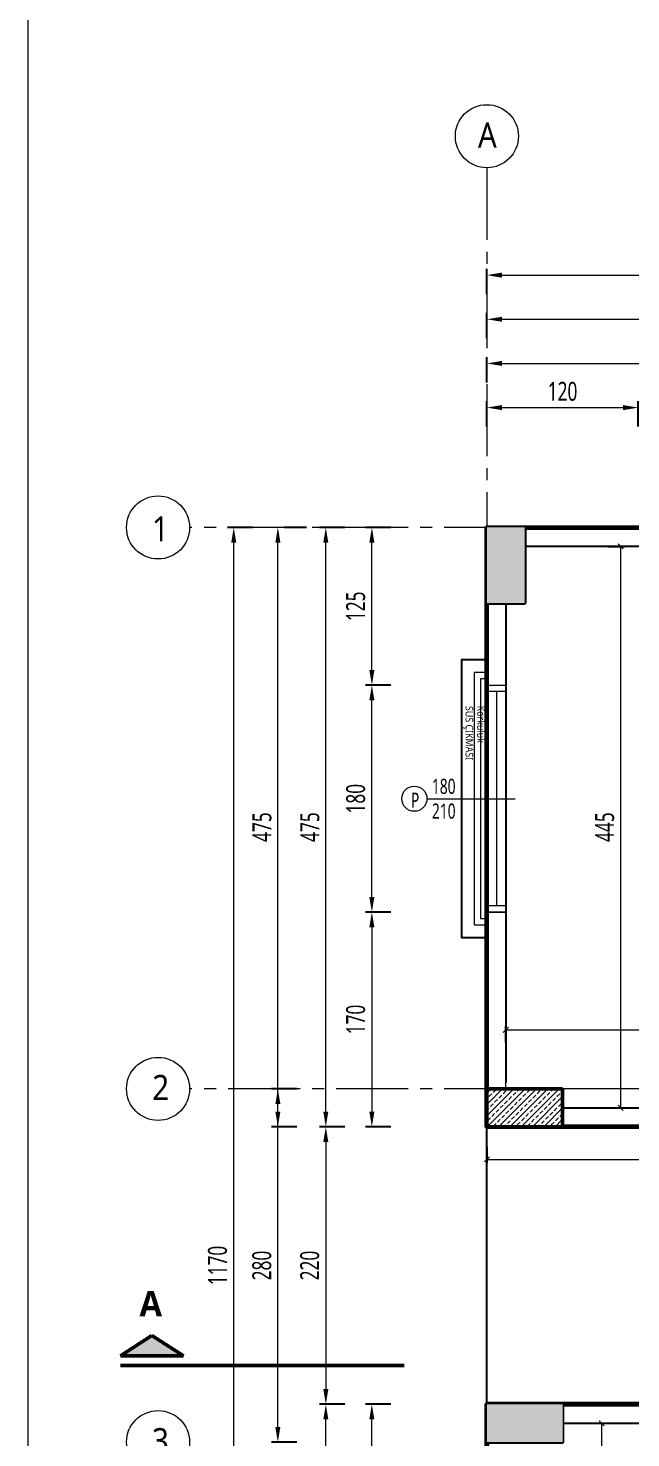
# Model space of a CAD drawing. Header units: metres. Extents: x 14968 to 56958, y -40276 to -31129.
# Drawn here: x 30739 to 31217, y -35946 to -34829 of the extents above; entities that cross this region are included whole.
import ezdxf

# ---------------------------------------------------------------- set-up
doc = ezdxf.new("R2010")
doc.units = ezdxf.units.M
doc.linetypes.add('CENTER2', pattern=[28.575, 19.05, -3.175, 3.175, -3.175])
doc.layers.get('Defpoints').update_dxf_attribs({"lineweight": 9})
for name, color, linetype, lineweight, true_color in [('A AKS', 7, 'CENTER2', 9, 0x848484), ('A AKS DAİRE', 7, 'Continuous', 9, 0x848484), ('A AKS YAZI', 7, 'CENTER2', 9, 0x848484)]:
    doc.layers.add(name, color=color, linetype=linetype, lineweight=lineweight, true_color=true_color)
doc.layers.add('A ALAN BRÜT', color=5, linetype='Continuous', lineweight=60, plot=False)
doc.layers.add('A ALAN NET', color=140, linetype='Continuous', lineweight=13, plot=False)
for name, color, linetype, lineweight in [('A DUVAR', 7, 'Continuous', 25), ('A KESİT ÇİZGİSİ', 1, 'CENTER2', 50), ('A KOLON', 1, 'Continuous', 50), ('A KOLON TARAMA', 1, 'Continuous', 15), ('A KORKULUK', 87, 'Continuous', 9), ('A PENCERE', 140, 'Continuous', 9), ('A YAZI', 7, 'Continuous', 13), ('A YAZI VAZ', 7, 'Continuous', 13), ('A ÖLÇÜ DIŞ', 31, 'Continuous', 13), ('A ÖLÇÜ İÇ', 31, 'Continuous', 13)]:
    doc.layers.add(name, color=color, linetype=linetype, lineweight=lineweight)
doc.styles.add('HİB Segoe Semibold', font='')
doc.styles.add('HİB Segoe Semilight .7', font='segoeuisl.ttf', dxfattribs={"width": 0.7})
doc.styles.add('HİB Segoe Semilight .95', font='segoeuisl.ttf', dxfattribs={"width": 0.9})
doc.styles.get('HİB Segoe Semibold').set_extended_font_data('Segoe UI Semibold')
doc.dimstyles.new('HİB DIŞ', dxfattribs={"dimtxt": 15, "dimasz": 12, "dimexe": 5, "dimexo": 30, "dimgap": 5, "dimtad": 1, "dimdec": 0, "dimzin": 0, "dimdsep": 46, "dimtxsty": 'HİB Segoe Semilight .7', "dimcen": 0.09, "dimclrd": 256, "dimclre": 256, "dimclrt": 256, "dimadec": 0, "dimazin": 0, "dimtfac": 1, "dimtdec": 4, "dimtix": 1, "dimtmove": 0, "dimatfit": 3, "dimfxl": 15, "dimfxlon": 1, "dimtvp": 1, "dimtolj": 1, "dimtzin": 0, "dimlwd": -1, "dimlwe": -3, "dimarcsym": 0})
doc.dimstyles.new('HİB İÇ', dxfattribs={"dimtxt": 15, "dimasz": 18, "dimexe": 3, "dimexo": 10, "dimgap": 5, "dimtad": 1, "dimdec": 0, "dimzin": 0, "dimdsep": 46, "dimtxsty": 'HİB Segoe Semilight .7', "dimblk": 'NONE', "dimblk1": 'NONE', "dimblk2": 'NONE', "dimtsz": 2, "dimcen": 0.09, "dimclrd": 256, "dimclre": 256, "dimclrt": 256, "dimadec": 0, "dimazin": 0, "dimtfac": 1, "dimtdec": 4, "dimtix": 1, "dimtofl": 0, "dimtmove": 0, "dimatfit": 3, "dimfxl": 10, "dimfxlon": 1, "dimtvp": 1, "dimtolj": 1, "dimtzin": 0, "dimlwd": -1, "dimlwe": -3, "dimarcsym": 0})
pattern_1 = [(45, (-1e-11, -1170), (-4.490128, 4.490128), []), (45, (4.49, -1170), (-4.490128, 4.490128), [3.175, -1.5875])]

# ---------------------------------------------------------------- blocks, each defined once
blk = doc.blocks.new('*D196')
at = {"layer": 'A ÖLÇÜ DIŞ', "lineweight": -3, "ltscale": 0.5}
for p, q in [((31026.4, -35224.9), (31006.4, -35224.9)), ((31026.4, -35349.9), (31006.4, -35349.9))]:
    blk.add_line(p, q, dxfattribs=at)
at = {"layer": 'A ÖLÇÜ DIŞ', "ltscale": 0.5}
blk.add_line((31011.4, -35337.9), (31011.4, -35236.9), dxfattribs=at)
at = {"layer": 'A ÖLÇÜ DIŞ'}
for points in [[(31013.4, -35236.9), (31009.4, -35236.9), (31011.4, -35224.9)], [(31009.4, -35337.9), (31013.4, -35337.9), (31011.4, -35349.9)]]:
    blk.add_solid(points, dxfattribs=at)
at = {"layer": 'Defpoints', "color": 0}
for p in [(31011.4, -35224.9), (31102.6, -35224.9), (31117.6, -35349.9)]:
    blk.add_point(p, dxfattribs=at)
at = {"layer": 'A ÖLÇÜ DIŞ', "ltscale": 0.5, "insert": (30998.6, -35287.4), "char_height": 15, "attachment_point": 5, "rotation": 90, "style": 'HİB Segoe Semilight .7'}
blk.add_mtext('\\A1;125', dxfattribs=at)
blk = doc.blocks.new('*D251')
at = {"layer": 'A ÖLÇÜ DIŞ', "lineweight": -3, "ltscale": 0.5}
for p, q in [((31026.4, -35529.9), (31006.4, -35529.9)), ((31026.4, -35699.9), (31006.4, -35699.9))]:
    blk.add_line(p, q, dxfattribs=at)
at = {"layer": 'A ÖLÇÜ DIŞ', "ltscale": 0.5}
blk.add_line((31011.4, -35541.9), (31011.4, -35687.9), dxfattribs=at)
at = {"layer": 'A ÖLÇÜ DIŞ'}
for points in [[(31013.4, -35541.9), (31009.4, -35541.9), (31011.4, -35529.9)], [(31009.4, -35687.9), (31013.4, -35687.9), (31011.4, -35699.9)]]:
    blk.add_solid(points, dxfattribs=at)
at = {"layer": 'Defpoints', "color": 0}
for p in [(31102.6, -35529.9), (31011.4, -35699.9), (31102.6, -35699.9)]:
    blk.add_point(p, dxfattribs=at)
at = {"layer": 'A ÖLÇÜ DIŞ', "ltscale": 0.5, "insert": (30998.6, -35614.9), "char_height": 15, "attachment_point": 5, "rotation": 90, "style": 'HİB Segoe Semilight .7'}
blk.add_mtext('\\A1;170', dxfattribs=at)
blk = doc.blocks.new('*D201')
at = {"layer": 'A ÖLÇÜ DIŞ', "lineweight": -3, "ltscale": 0.5}
for p, q in [((30951.9, -35669.9), (30931.9, -35669.9)), ((30951.9, -35949.9), (30931.9, -35949.9))]:
    blk.add_line(p, q, dxfattribs=at)
at = {"layer": 'A ÖLÇÜ DIŞ', "ltscale": 0.5}
blk.add_line((30936.9, -35937.9), (30936.9, -35681.9), dxfattribs=at)
at = {"layer": 'A ÖLÇÜ DIŞ'}
for points in [[(30938.9, -35681.9), (30934.9, -35681.9), (30936.9, -35669.9)], [(30934.9, -35937.9), (30938.9, -35937.9), (30936.9, -35949.9)]]:
    blk.add_solid(points, dxfattribs=at)
at = {"layer": 'Defpoints', "color": 0}
for p in [(30936.9, -35669.9), (31102.6, -35669.9), (31102.6, -35949.9)]:
    blk.add_point(p, dxfattribs=at)
at = {"layer": 'A ÖLÇÜ DIŞ', "ltscale": 0.5, "insert": (30924.2, -35809.9), "char_height": 15, "attachment_point": 5, "rotation": 90, "style": 'HİB Segoe Semilight .7'}
blk.add_mtext('\\A1;280', dxfattribs=at)
blk = doc.blocks.new('*D193')
at = {"layer": 'A ÖLÇÜ DIŞ', "lineweight": -3, "ltscale": 0.5}
for p, q in [((31026.4, -35919.9), (31006.4, -35919.9)), ((31026.4, -36089.9), (31006.4, -36089.9))]:
    blk.add_line(p, q, dxfattribs=at)
at = {"layer": 'A ÖLÇÜ DIŞ', "ltscale": 0.5}
blk.add_line((31011.4, -36077.9), (31011.4, -35931.9), dxfattribs=at)
at = {"layer": 'A ÖLÇÜ DIŞ'}
for points in [[(31013.4, -35931.9), (31009.4, -35931.9), (31011.4, -35919.9)], [(31009.4, -36077.9), (31013.4, -36077.9), (31011.4, -36089.9)]]:
    blk.add_solid(points, dxfattribs=at)
at = {"layer": 'Defpoints', "color": 0}
for p in [(31011.4, -35919.9), (31102.6, -35919.9), (31117.6, -36089.9)]:
    blk.add_point(p, dxfattribs=at)
at = {"layer": 'A ÖLÇÜ DIŞ', "ltscale": 0.5, "insert": (30998.6, -36004.9), "char_height": 15, "attachment_point": 5, "rotation": 90, "style": 'HİB Segoe Semilight .7'}
blk.add_mtext('\\A1;170', dxfattribs=at)
blk = doc.blocks.new('*D524')
at = {"layer": 'A ÖLÇÜ İÇ', "ltscale": 0.5}
for p, q in [((31210.6, -35241.9), (31206.6, -35237.9)), ((31208.6, -35239.9), (31208.6, -35684.9)), ((31206.6, -35682.9), (31210.6, -35686.9))]:
    blk.add_line(p, q, dxfattribs=at)
at = {"layer": 'A ÖLÇÜ İÇ', "lineweight": -3, "ltscale": 0.5}
for p, q in [((31198.6, -35239.9), (31211.6, -35239.9)), ((31198.6, -35684.9), (31211.6, -35684.9))]:
    blk.add_line(p, q, dxfattribs=at)
at = {"layer": 'Defpoints', "color": 0}
for p in [(31132.6, -35239.9), (31173.4, -35684.9), (31208.6, -35684.9)]:
    blk.add_point(p, dxfattribs=at)
at = {"layer": 'A ÖLÇÜ İÇ', "ltscale": 0.5, "insert": (31196, -35462.4), "char_height": 15, "attachment_point": 5, "rotation": 90, "style": 'HİB Segoe Semilight .7'}
blk.add_mtext('\\A1;445', dxfattribs=at)
blk = doc.blocks.new('_None')
blk = doc.blocks.new('PEN 140x230')
at = {"layer": 'A DUVAR', "ltscale": 0.5}
blk.add_lwpolyline([(-20, 0), (-20, -20), (200, -20), (200, 0)], dxfattribs=at)
at = {"layer": 'A KORKULUK', "ltscale": 0.5}
for points in [[(-10, 0), (-10, -10), (190, -10), (190, 0)], [(-5, 0), (-5, -5), (185, -5), (185, 0)]]:
    blk.add_lwpolyline(points, dxfattribs=at)
at = {"layer": 'A PENCERE'}
blk.add_line((5, 7.5), (175, 7.5), dxfattribs=at)
for points in [[(0, 15), (180, 15), (180, 0), (0, 0)], [(0, 15), (5, 15), (5, 0), (0, 0)], [(180, 15), (175, 15), (175, 0), (180, 0)]]:
    blk.add_lwpolyline(points, close=True, dxfattribs=at)
at = {"layer": 'A YAZI'}
blk.add_line((90, -47.5), (90, 22.5), dxfattribs=at)
blk.add_circle((90, -57.5), 10, dxfattribs=at)
at = {"layer": 'A DUVAR', "ltscale": 0.5, "char_height": 6, "attachment_point": 1, "style": 'HİB Segoe Semilight .95'}
for s, insert in [('Korkuluk', (16.3, -1.7)), ('SÜS ÇIKMASI', (16.5, -10.9))]:
    blk.add_mtext(s, dxfattribs=dict(at, insert=insert))
at = {"layer": 'A DUVAR', "style": 'HİB Segoe Semilight .95', "width": 0.7}
for tag, p in [('GEN', (86.2, -43.6)), ('YÜK', (105.8, -43.6)), ('P', (97.2, -60.2))]:
    blk.add_attdef(tag, p, '', height=12, rotation=90, dxfattribs=at)
blk = doc.blocks.new('*D202')
at = {"layer": 'A ÖLÇÜ DIŞ', "lineweight": -3, "ltscale": 0.5}
for p, q in [((30959.7, -35224.9), (30941.9, -35224.9)), ((30951.9, -35699.9), (30931.9, -35699.9))]:
    blk.add_line(p, q, dxfattribs=at)
at = {"layer": 'A ÖLÇÜ DIŞ', "ltscale": 0.5}
blk.add_line((30936.9, -35687.9), (30936.9, -35236.9), dxfattribs=at)
at = {"layer": 'A ÖLÇÜ DIŞ'}
for points in [[(30938.9, -35236.9), (30934.9, -35236.9), (30936.9, -35224.9)], [(30934.9, -35687.9), (30938.9, -35687.9), (30936.9, -35699.9)]]:
    blk.add_solid(points, dxfattribs=at)
at = {"layer": 'Defpoints', "color": 0}
for p in [(30929.7, -35224.9), (30936.9, -35224.9), (31102.6, -35699.9)]:
    blk.add_point(p, dxfattribs=at)
at = {"layer": 'A ÖLÇÜ DIŞ', "ltscale": 0.5, "insert": (30924.3, -35462.4), "char_height": 15, "attachment_point": 5, "rotation": 90, "style": 'HİB Segoe Semilight .7'}
blk.add_mtext('\\A1;475', dxfattribs=at)
blk = doc.blocks.new('*D199')
at = {"layer": 'A ÖLÇÜ DIŞ', "lineweight": -3, "ltscale": 0.5}
for p, q in [((30989.9, -35224.9), (30969.9, -35224.9)), ((30989.9, -35699.9), (30969.9, -35699.9))]:
    blk.add_line(p, q, dxfattribs=at)
at = {"layer": 'A ÖLÇÜ DIŞ', "ltscale": 0.5}
blk.add_line((30974.9, -35687.9), (30974.9, -35236.9), dxfattribs=at)
at = {"layer": 'A ÖLÇÜ DIŞ'}
for points in [[(30976.9, -35236.9), (30972.9, -35236.9), (30974.9, -35224.9)], [(30972.9, -35687.9), (30976.9, -35687.9), (30974.9, -35699.9)]]:
    blk.add_solid(points, dxfattribs=at)
at = {"layer": 'Defpoints', "color": 0}
for p in [(30974.9, -35224.9), (31102.6, -35224.9), (31102.6, -35699.9)]:
    blk.add_point(p, dxfattribs=at)
at = {"layer": 'A ÖLÇÜ DIŞ', "ltscale": 0.5, "insert": (30962.3, -35462.4), "char_height": 15, "attachment_point": 5, "rotation": 90, "style": 'HİB Segoe Semilight .7'}
blk.add_mtext('\\A1;475', dxfattribs=at)
blk = doc.blocks.new('*D195')
at = {"layer": 'A ÖLÇÜ DIŞ', "lineweight": -3, "ltscale": 0.5}
for p, q in [((31026.4, -35349.9), (31006.4, -35349.9)), ((31026.4, -35529.9), (31006.4, -35529.9))]:
    blk.add_line(p, q, dxfattribs=at)
at = {"layer": 'A ÖLÇÜ DIŞ', "ltscale": 0.5}
blk.add_line((31011.4, -35517.9), (31011.4, -35361.9), dxfattribs=at)
at = {"layer": 'A ÖLÇÜ DIŞ'}
for points in [[(31013.4, -35361.9), (31009.4, -35361.9), (31011.4, -35349.9)], [(31009.4, -35517.9), (31013.4, -35517.9), (31011.4, -35529.9)]]:
    blk.add_solid(points, dxfattribs=at)
at = {"layer": 'Defpoints', "color": 0}
for p in [(31011.4, -35349.9), (31117.6, -35349.9), (31117.6, -35529.9)]:
    blk.add_point(p, dxfattribs=at)
at = {"layer": 'A ÖLÇÜ DIŞ', "ltscale": 0.5, "insert": (30998.6, -35439.9), "char_height": 15, "attachment_point": 5, "rotation": 90, "style": 'HİB Segoe Semilight .7'}
blk.add_mtext('\\A1;180', dxfattribs=at)
blk = doc.blocks.new('*D538')
at = {"layer": 'A ÖLÇÜ İÇ', "ltscale": 0.5, "transparency": 16777216}
for p, q in [((31119.6, -35621.1), (31115.6, -35625.1)), ((31117.6, -35623.1), (31642.6, -35623.1)), ((31640.6, -35625.1), (31644.6, -35621.1))]:
    blk.add_line(p, q, dxfattribs=at)
at = {"layer": 'A ÖLÇÜ İÇ', "lineweight": -3, "ltscale": 0.5, "transparency": 16777216}
for p, q in [((31117.6, -35633.1), (31117.6, -35620.1)), ((31642.6, -35633.1), (31642.6, -35620.1))]:
    blk.add_line(p, q, dxfattribs=at)
at = {"layer": 'Defpoints', "color": 0, "transparency": 16777216}
for p in [(31642.6, -35623.1), (31117.6, -35647.6), (31642.6, -35669.9)]:
    blk.add_point(p, dxfattribs=at)
at = {"layer": 'A ÖLÇÜ İÇ', "ltscale": 0.5, "transparency": 16777216, "insert": (31380.1, -35610.4), "char_height": 15, "attachment_point": 5, "style": 'HİB Segoe Semilight .7'}
blk.add_mtext('\\A1;525', dxfattribs=at)
blk = doc.blocks.new('*D187')
at = {"layer": 'A ÖLÇÜ DIŞ', "lineweight": -3, "ltscale": 0.5}
for p, q in [((31102.6, -35074.9), (31102.6, -35054.9)), ((31672.6, -35074.9), (31672.6, -35054.9))]:
    blk.add_line(p, q, dxfattribs=at)
at = {"layer": 'A ÖLÇÜ DIŞ', "ltscale": 0.5}
blk.add_line((31114.6, -35059.9), (31660.6, -35059.9), dxfattribs=at)
at = {"layer": 'A ÖLÇÜ DIŞ'}
for points in [[(31114.6, -35057.9), (31114.6, -35061.9), (31102.6, -35059.9)], [(31660.6, -35061.9), (31660.6, -35057.9), (31672.6, -35059.9)]]:
    blk.add_solid(points, dxfattribs=at)
at = {"layer": 'Defpoints', "color": 0}
for p in [(31672.6, -35059.9), (31102.6, -35189.9), (31672.6, -35224.9)]:
    blk.add_point(p, dxfattribs=at)
at = {"layer": 'A ÖLÇÜ DIŞ', "ltscale": 0.5, "insert": (31387.6, -35047.1), "char_height": 15, "attachment_point": 5, "style": 'HİB Segoe Semilight .7'}
blk.add_mtext('\\A1;570', dxfattribs=at)
blk = doc.blocks.new('*D185')
at = {"layer": 'A ÖLÇÜ DIŞ', "lineweight": -3, "ltscale": 0.5}
for p, q in [((31102.6, -35109.9), (31102.6, -35089.9)), ((31672.6, -35109.9), (31672.6, -35089.9))]:
    blk.add_line(p, q, dxfattribs=at)
at = {"layer": 'A ÖLÇÜ DIŞ', "ltscale": 0.5}
blk.add_line((31114.6, -35094.9), (31660.6, -35094.9), dxfattribs=at)
at = {"layer": 'A ÖLÇÜ DIŞ'}
for points in [[(31114.6, -35092.9), (31114.6, -35096.9), (31102.6, -35094.9)], [(31660.6, -35096.9), (31660.6, -35092.9), (31672.6, -35094.9)]]:
    blk.add_solid(points, dxfattribs=at)
at = {"layer": 'Defpoints', "color": 0}
for p in [(31672.6, -35094.9), (31102.6, -35189.9), (31672.6, -35224.9)]:
    blk.add_point(p, dxfattribs=at)
at = {"layer": 'A ÖLÇÜ DIŞ', "ltscale": 0.5, "insert": (31387.6, -35082.1), "char_height": 15, "attachment_point": 5, "style": 'HİB Segoe Semilight .7'}
blk.add_mtext('\\A1;570', dxfattribs=at)
blk = doc.blocks.new('*D224')
at = {"layer": 'A ÖLÇÜ İÇ', "lineweight": -3, "ltscale": 0.5}
for p, q in [((31190.9, -35934.9), (31196.6, -35934.9)), ((31183.6, -36379.9), (31196.6, -36379.9))]:
    blk.add_line(p, q, dxfattribs=at)
at = {"layer": 'A ÖLÇÜ İÇ', "ltscale": 0.5}
for p, q in [((31195.6, -35936.9), (31191.6, -35932.9)), ((31193.6, -36379.9), (31193.6, -35934.9)), ((31191.6, -36377.9), (31195.6, -36381.9))]:
    blk.add_line(p, q, dxfattribs=at)
at = {"layer": 'Defpoints', "color": 0}
for p in [(31180.9, -35934.9), (31193.6, -35934.9), (31117.6, -36379.9)]:
    blk.add_point(p, dxfattribs=at)
at = {"layer": 'A ÖLÇÜ İÇ', "ltscale": 0.5, "insert": (31181, -36157.4), "char_height": 15, "attachment_point": 5, "rotation": 90, "style": 'HİB Segoe Semilight .7'}
blk.add_mtext('\\A1;445', dxfattribs=at)
blk = doc.blocks.new('*D203')
at = {"layer": 'A ÖLÇÜ DIŞ', "lineweight": -3, "ltscale": 0.5, "transparency": 16777216}
for p, q in [((30916.9, -35224.9), (30896.9, -35224.9)), ((30916.9, -36394.9), (30896.9, -36394.9))]:
    blk.add_line(p, q, dxfattribs=at)
at = {"layer": 'A ÖLÇÜ DIŞ', "ltscale": 0.5, "transparency": 16777216}
blk.add_line((30901.9, -36382.9), (30901.9, -35236.9), dxfattribs=at)
at = {"layer": 'A ÖLÇÜ DIŞ', "transparency": 16777216}
for points in [[(30903.9, -35236.9), (30899.9, -35236.9), (30901.9, -35224.9)], [(30899.9, -36382.9), (30903.9, -36382.9), (30901.9, -36394.9)]]:
    blk.add_solid(points, dxfattribs=at)
at = {"layer": 'Defpoints', "color": 0, "transparency": 16777216}
for p in [(30901.9, -35224.9), (31102.6, -35224.9), (31102.6, -36394.9)]:
    blk.add_point(p, dxfattribs=at)
at = {"layer": 'A ÖLÇÜ DIŞ', "ltscale": 0.5, "transparency": 16777216, "insert": (30889.1, -35809.9), "char_height": 15, "attachment_point": 5, "rotation": 90, "style": 'HİB Segoe Semilight .7'}
blk.add_mtext('\\A1;1170', dxfattribs=at)
blk = doc.blocks.new('*D197')
at = {"layer": 'A ÖLÇÜ DIŞ', "lineweight": -3, "ltscale": 0.5}
for p, q in [((30989.9, -35919.9), (30969.9, -35919.9)), ((30989.9, -36394.9), (30969.9, -36394.9))]:
    blk.add_line(p, q, dxfattribs=at)
at = {"layer": 'A ÖLÇÜ DIŞ', "ltscale": 0.5}
blk.add_line((30974.9, -36382.9), (30974.9, -35931.9), dxfattribs=at)
at = {"layer": 'A ÖLÇÜ DIŞ'}
for points in [[(30976.9, -35931.9), (30972.9, -35931.9), (30974.9, -35919.9)], [(30972.9, -36382.9), (30976.9, -36382.9), (30974.9, -36394.9)]]:
    blk.add_solid(points, dxfattribs=at)
at = {"layer": 'Defpoints', "color": 0}
for p in [(30974.9, -35919.9), (31102.6, -35919.9), (31067.6, -36394.9)]:
    blk.add_point(p, dxfattribs=at)
at = {"layer": 'A ÖLÇÜ DIŞ', "ltscale": 0.5, "insert": (30962.3, -36157.4), "char_height": 15, "attachment_point": 5, "rotation": 90, "style": 'HİB Segoe Semilight .7'}
blk.add_mtext('\\A1;475', dxfattribs=at)
blk = doc.blocks.new('*D190')
at = {"layer": 'A ÖLÇÜ DIŞ', "lineweight": -3, "ltscale": 0.5}
for p, q in [((31102.6, -35039.9), (31102.6, -35019.9)), ((32342.6, -35039.9), (32342.6, -35019.9))]:
    blk.add_line(p, q, dxfattribs=at)
at = {"layer": 'A ÖLÇÜ DIŞ', "ltscale": 0.5}
blk.add_line((31114.6, -35024.9), (32330.6, -35024.9), dxfattribs=at)
at = {"layer": 'A ÖLÇÜ DIŞ'}
for points in [[(31114.6, -35022.9), (31114.6, -35026.9), (31102.6, -35024.9)], [(32330.6, -35026.9), (32330.6, -35022.9), (32342.6, -35024.9)]]:
    blk.add_solid(points, dxfattribs=at)
at = {"layer": 'Defpoints', "color": 0}
for p in [(32342.6, -35024.9), (31102.6, -35189.9), (32342.6, -35224.9)]:
    blk.add_point(p, dxfattribs=at)
at = {"layer": 'A ÖLÇÜ DIŞ', "ltscale": 0.5, "insert": (31722.6, -35012.1), "char_height": 15, "attachment_point": 5, "style": 'HİB Segoe Semilight .7'}
blk.add_mtext('\\A1;1240', dxfattribs=at)
blk = doc.blocks.new('KESİTLER')
at = {"layer": 'A KESİT ÇİZGİSİ', "ltscale": 100, "transparency": 33554687}
h = blk.add_hatch(color=256, dxfattribs=at)
h.dxf.hatch_style = 1
h.paths.add_polyline_path([(36.6, 23.8), (61.6, 7.6), (11.6, 7.6)])
blk.add_lwpolyline([(36.6, 23.8), (61.6, 7.6), (11.6, 7.6)], close=True, dxfattribs=at)
at = {"layer": 'A KESİT ÇİZGİSİ', "ltscale": 3}
blk.add_lwpolyline([(236.8, 0, 3, 3, 0), (11.6, 0, 3, 3, 0)], format="xyseb", dxfattribs=at)
at = {"layer": 'A KESİT ÇİZGİSİ', "ltscale": 100, "transparency": 33554687, "insert": (44.7, 58.9), "char_height": 20, "width": 27.796, "attachment_point": 3, "style": 'HİB Segoe Semibold'}
blk.add_mtext('A', dxfattribs=at)
blk = doc.blocks.new('*D1526')
at = {"layer": 'A ÖLÇÜ İÇ', "lineweight": -3, "ltscale": 0.5}
for p, q in [((31102.6, -35715.8), (31102.6, -35728.8)), ((31352.6, -35715.8), (31352.6, -35728.8))]:
    blk.add_line(p, q, dxfattribs=at)
at = {"layer": 'A ÖLÇÜ İÇ', "ltscale": 0.5}
for p, q in [((31104.6, -35723.8), (31100.6, -35727.8)), ((31102.6, -35725.8), (31352.6, -35725.8)), ((31350.6, -35727.8), (31354.6, -35723.8))]:
    blk.add_line(p, q, dxfattribs=at)
at = {"layer": 'Defpoints', "color": 0}
for p in [(31102.6, -35694.9), (31352.6, -35699.9), (31352.6, -35725.8)]:
    blk.add_point(p, dxfattribs=at)
at = {"layer": 'A ÖLÇÜ İÇ', "ltscale": 0.5, "insert": (31251.3, -35713), "char_height": 15, "attachment_point": 5, "style": 'HİB Segoe Semilight .7'}
blk.add_mtext('\\A1;250', dxfattribs=at)
blk = doc.blocks.new('*D1715')
at = {"layer": 'A ÖLÇÜ DIŞ', "lineweight": -3, "ltscale": 0.5}
for p, q in [((31102.6, -35144.9), (31102.6, -35124.9)), ((31222.6, -35144.9), (31222.6, -35124.9))]:
    blk.add_line(p, q, dxfattribs=at)
at = {"layer": 'A ÖLÇÜ DIŞ', "ltscale": 0.5}
blk.add_line((31114.6, -35129.9), (31210.6, -35129.9), dxfattribs=at)
at = {"layer": 'A ÖLÇÜ DIŞ'}
for points in [[(31114.6, -35127.9), (31114.6, -35131.9), (31102.6, -35129.9)], [(31210.6, -35131.9), (31210.6, -35127.9), (31222.6, -35129.9)]]:
    blk.add_solid(points, dxfattribs=at)
at = {"layer": 'Defpoints', "color": 0}
for p in [(31222.6, -35129.9), (31102.6, -35224.9), (31222.6, -35224.9)]:
    blk.add_point(p, dxfattribs=at)
at = {"layer": 'A ÖLÇÜ DIŞ', "ltscale": 0.5, "insert": (31162.6, -35117.1), "char_height": 15, "attachment_point": 5, "style": 'HİB Segoe Semilight .7'}
blk.add_mtext('\\A1;120', dxfattribs=at)
blk = doc.blocks.new('*D2480')
at = {"layer": 'A ÖLÇÜ DIŞ', "lineweight": -3, "ltscale": 0.5}
for p, q in [((30989.9, -35699.9), (30969.9, -35699.9)), ((30989.9, -35919.9), (30969.9, -35919.9))]:
    blk.add_line(p, q, dxfattribs=at)
at = {"layer": 'A ÖLÇÜ DIŞ', "ltscale": 0.5}
blk.add_line((30974.9, -35711.9), (30974.9, -35907.9), dxfattribs=at)
at = {"layer": 'A ÖLÇÜ DIŞ'}
for points in [[(30976.9, -35711.9), (30972.9, -35711.9), (30974.9, -35699.9)], [(30972.9, -35907.9), (30976.9, -35907.9), (30974.9, -35919.9)]]:
    blk.add_solid(points, dxfattribs=at)
at = {"layer": 'Defpoints', "color": 0}
for p in [(31104.6, -35699.9), (30974.9, -35919.9), (31104.6, -35919.9)]:
    blk.add_point(p, dxfattribs=at)
at = {"layer": 'A ÖLÇÜ DIŞ', "ltscale": 0.5, "insert": (30962.2, -35809.9), "char_height": 15, "attachment_point": 5, "rotation": 90, "style": 'HİB Segoe Semilight .7'}
blk.add_mtext('\\A1;220', dxfattribs=at)
blk = doc.blocks.new('AKS YENİ')
at = {"layer": 'A AKS', "ltscale": 3}
for p, q in [((0, 285.1), (0, -1455.1)), ((1480.7, 0), (-235.7, 0)), ((1480.7, -445), (-235.7, -445))]:
    blk.add_line(p, q, dxfattribs=at)
at = {"layer": 'A AKS DAİRE', "ltscale": 3}
blk.add_line((0, 285.1), (0, 250.1), dxfattribs=at)
for centre in [(0, 310.1), (-260.7, 0), (-260.7, -445), (-260.7, -725)]:
    blk.add_circle(centre, 25, dxfattribs=at)
at = {"layer": 'A AKS YAZI', "ltscale": 100, "char_height": 20, "style": 'HİB Segoe Semilight .95'}
for s, insert, width, attachment_point in [('A', (-7.1, 320.9), 27.796, 1), ('1', (-265.5, -11.1), 18.072, 7), ('2', (-265.3, -453.9), 18.072, 7), ('3', (-265.5, -713.9), 18.072, 1)]:
    blk.add_mtext(s, dxfattribs=dict(at, insert=insert, width=width, attachment_point=attachment_point))
blk = doc.blocks.new('KOLON YENİ')
at = {"layer": 'A KOLON', "ltscale": 100}
for points in [[(0, -60), (30, -60), (30, 0), (0, 0)], [(60, -695), (60, -725), (0, -725), (0, -695)]]:
    blk.add_lwpolyline(points, close=True, dxfattribs=at)
at = {"ltscale": 0.5}
blk.add_wipeout([(0, -445), (0, -475), (60, -475), (60, -445)], dxfattribs=at).dxf.layer = 'A KOLON'
at = {"layer": 'A KOLON TARAMA', "ltscale": 100, "transparency": 33554687}
h = blk.add_hatch(dxfattribs=at)
h.set_pattern_fill('ANSI33-METRIC', color=256)
h.set_pattern_definition([(45, (-1e-11, -1175), (-4.49013, 4.49013), []), (45, (4.49, -1175), (-4.49013, 4.49013), [3.175, -1.5875])])
h.paths.add_polyline_path([(60, -445), (60, -475), (0, -475), (0, -445)])
at = {"layer": 'A KOLON', "ltscale": 100}
blk.add_lwpolyline([(60, -445), (60, -475), (0, -475), (0, -445)], close=True, dxfattribs=at)
at = {"ltscale": 0.5}
for points in [[(0, -60), (30, -60), (30, 0), (0, 0)], [(0, -695), (0, -725), (60, -725), (60, -695)]]:
    blk.add_wipeout(points, dxfattribs=at).dxf.layer = 'A KOLON'
at = {"layer": 'A KOLON TARAMA', "ltscale": 100, "transparency": 33554687}
h = blk.add_hatch(dxfattribs=at)
h.set_pattern_fill('ANSI33-METRIC', color=256)
h.set_pattern_definition(pattern_1)
h.paths.add_polyline_path([(1160, -30), (1160, 0), (1100, 0), (1100, -30)])
h.paths.add_polyline_path([(0, -60), (30, -60), (30, 0), (0, 0)])
h.paths.add_polyline_path([(540, -60), (570, -60), (570, 0), (540, 0)])
h.paths.add_polyline_path([(1130, -445), (1160, -445), (1160, -505), (1130, -505)])
h = blk.add_hatch(dxfattribs=at)
h.set_pattern_fill('ANSI33-METRIC', color=256)
h.set_pattern_definition(pattern_1)
h.paths.add_polyline_path([(1160, -1140), (1160, -1170), (1100, -1170), (1100, -1140)])
h.paths.add_polyline_path([(1130, -664.9), (1160, -664.9), (1160, -725), (1130, -725)])
h.paths.add_polyline_path([(60, -695), (60, -725), (0, -725), (0, -695)])
h.paths.add_polyline_path([(0, -1110), (30, -1110), (30, -1170), (0, -1170)])
h.paths.add_polyline_path([(540, -1110), (570, -1110), (570, -1170), (540, -1170)])

msp = doc.modelspace()

# ---------------------------------------------------------------- linework, layer by layer
at = {"layer": 'A ALAN BRÜT', "ltscale": 0.5}
for points in [[(31102.6, -35224.9), (31657.6, -35224.9), (31657.6, -35224.9), (32342.6, -35224.9), (32342.6, -35554.9), (32262.6, -35554.9), (32262.6, -35809.9), (32047.6, -35809.9), (32047.6, -35694.9), (31827.6, -35694.9), (31827.6, -35669.9), (31792.6, -35669.9), (31792.6, -35669.9), (31412.6, -35669.9), (31412.6, -35669.9), (31352.6, -35669.9), (31352.6, -35699.9), (31102.6, -35699.9)], [(32342.6, -35224.9), (32342.6, -35554.9), (32262.6, -35554.9), (32262.6, -36064.9), (32342.6, -36064.9), (32342.6, -36394.9), (31657.6, -36394.9), (31657.6, -36394.9), (31102.6, -36394.9), (31102.6, -35919.9), (31352.6, -35919.9), (31352.6, -35699.9), (31102.6, -35699.9), (31102.6, -35224.9), (31657.6, -35224.9), (31657.6, -35224.9)], [(31102.6, -36394.9), (31657.6, -36394.9), (31657.6, -36394.9), (32342.6, -36394.9), (32342.6, -36064.9), (32262.6, -36064.9), (32262.6, -35809.9), (32047.6, -35809.9), (32047.6, -35924.9), (31827.6, -35924.9), (31827.6, -35949.9), (31792.6, -35950), (31792.6, -35949.9), (31412.6, -35949.9), (31412.6, -35949.9), (31352.6, -35949.9), (31352.6, -35919.9), (31102.6, -35919.9)]]:
    msp.add_lwpolyline(points, close=True, dxfattribs=at)
at = {"layer": 'A ALAN NET'}
msp.add_lwpolyline([(31117.6, -35239.9), (31642.6, -35239.9), (31642.6, -35669.9), (31117.6, -35669.9)], close=True, dxfattribs=at)
at = {"layer": 'A DUVAR', "ltscale": 0.5}
for p, q in [((31642.6, -35239.9), (31132.6, -35239.9)), ((31117.6, -35284.9), (31117.6, -35664.9)), ((31162.6, -35684.9), (31352.6, -35684.9)), ((31102.6, -35924.9), (31102.6, -35694.9)), ((31162.6, -35919.9), (31352.6, -35919.9)), ((31162.6, -35934.9), (31352.6, -35934.9))]:
    msp.add_line(p, q, dxfattribs=at)
msp.add_lwpolyline([(32342.6, -35224.9), (32342.6, -35554.9), (32262.6, -35554.9), (32262.6, -36064.9), (32342.6, -36064.9), (32342.6, -36394.9), (31657.6, -36394.9), (31657.6, -36394.9), (31102.6, -36394.9), (31102.6, -35919.9), (31352.6, -35919.9), (31352.6, -35699.9), (31102.6, -35699.9), (31102.6, -35224.9), (31657.6, -35224.9), (31657.6, -35224.9)], close=True, dxfattribs=at)
at = {"layer": 'A YAZI VAZ', "ltscale": 0.5}
msp.add_lwpolyline([(30738.9, -34525.9), (32738.9, -34525.9), (32738.9, -37325.9), (30738.9, -37325.9)], close=True, dxfattribs=at)

# ---------------------------------------------------------------- block references
at = {"layer": 'A AKS', "ltscale": 0.5}
msp.add_blockref('AKS YENİ', (31102.6, -35224.9), dxfattribs=at)
at = {"layer": 'A DUVAR', "ltscale": 0.5}
msp.add_blockref('KESİTLER', (30800.4, -35889.2), dxfattribs=at)
at = {"layer": 'A PENCERE', "rotation": 270}
msp.add_blockref('PEN 140x230', (31102.6, -35349.9), dxfattribs=at).add_auto_attribs({'GEN': '180', 'YÜK': '210', 'P': 'P'})

# ---------------------------------------------------------------- dimensions: what is measured, and where the dimension line sits
at = {"layer": 'A ÖLÇÜ DIŞ', "ltscale": 0.5}
for base, p1, p2, picture, middle in [((32342.6, -35024.9), (31102.6, -35189.9), (32342.6, -35224.9), '*D190', (31722.6, -35012.1)), ((31672.6, -35059.9), (31102.6, -35189.9), (31672.6, -35224.9), '*D187', (31387.6, -35047.1)), ((31672.6, -35094.9), (31102.6, -35189.9), (31672.6, -35224.9), '*D185', (31387.6, -35082.1)), ((31222.6, -35129.9), (31102.6, -35224.9), (31222.6, -35224.9), '*D1715', (31162.6, -35117.1))]:
    dim = msp.add_linear_dim(base=base, p1=p1, p2=p2, dimstyle='HİB DIŞ', dxfattribs=at)
    dim.commit()
    dim.dimension.update_dxf_attribs({"geometry": picture, "text_midpoint": middle})
for base, p1, p2, picture, middle in [((30901.9, -35224.9), (31102.6, -36394.9), (31102.6, -35224.9), '*D203', (30889.1, -35809.9)), ((30936.9, -35224.9), (31102.6, -35699.9), (30929.7, -35224.9), '*D202', (30924.3, -35462.4)), ((30974.9, -35224.9), (31102.6, -35699.9), (31102.6, -35224.9), '*D199', (30962.3, -35462.4)), ((31011.4, -35224.9), (31117.6, -35349.9), (31102.6, -35224.9), '*D196', (30998.6, -35287.4)), ((31011.4, -35349.9), (31117.6, -35529.9), (31117.6, -35349.9), '*D195', (30998.6, -35439.9)), ((30936.9, -35669.9), (31102.6, -35949.9), (31102.6, -35669.9), '*D201', (30924.2, -35809.9)), ((30974.9, -35919.9), (31067.6, -36394.9), (31102.6, -35919.9), '*D197', (30962.3, -36157.4)), ((31011.4, -35919.9), (31117.6, -36089.9), (31102.6, -35919.9), '*D193', (30998.6, -36004.9))]:
    dim = msp.add_linear_dim(base=base, p1=p1, p2=p2, angle=90, dimstyle='HİB DIŞ', dxfattribs=at)
    dim.commit()
    dim.dimension.update_dxf_attribs({"geometry": picture, "text_midpoint": middle})
for base, p1, p2, picture, middle in [((31011.4, -35699.9), (31102.6, -35529.9), (31102.6, -35699.9), '*D251', (30998.6, -35614.9)), ((30974.9, -35919.9), (31104.6, -35699.9), (31104.6, -35919.9), '*D2480', (30962.2, -35809.9))]:
    dim = msp.add_linear_dim(base=base, p1=p1, p2=p2, angle=90, dimstyle='HİB DIŞ', override={"dimtxt": 15}, dxfattribs=at)
    dim.commit()
    dim.dimension.update_dxf_attribs({"geometry": picture, "text_midpoint": middle})
at = {"layer": 'A ÖLÇÜ İÇ', "ltscale": 0.5}
for base, p1, p2, angle, picture, middle in [((31208.6, -35684.9), (31132.6, -35239.9), (31173.4, -35684.9), 270, '*D524', (31196, -35462.4)), ((31193.6, -35934.9), (31117.6, -36379.9), (31180.9, -35934.9), 90, '*D224', (31181, -36157.4))]:
    dim = msp.add_linear_dim(base=base, p1=p1, p2=p2, angle=angle, dimstyle='HİB İÇ', override={"dimtxt": 15}, dxfattribs=at)
    dim.commit()
    dim.dimension.update_dxf_attribs({"geometry": picture, "text_midpoint": middle})
dim = msp.add_linear_dim(base=(31642.6, -35623.1), p1=(31117.6, -35647.6), p2=(31642.6, -35669.9), dimstyle='HİB İÇ', override={"dimtxt": 15}, dxfattribs=at)
dim.commit()
dim.dimension.update_dxf_attribs({"geometry": '*D538', "text_midpoint": (31380.1, -35610.4)})
dim = msp.add_linear_dim(base=(31352.6, -35725.8), p1=(31102.6, -35694.9), p2=(31352.6, -35699.9), dimstyle='HİB İÇ', override={"dimtxt": 15}, dxfattribs=at)
dim.commit()
dim.dimension.update_dxf_attribs({"geometry": '*D1526', "text_midpoint": (31251.3, -35725.8), "dimtype": 160})

# ---------------------------------------------------------------- next in the draw order: block references
at = {"layer": 'A KOLON', "ltscale": 0.5}
msp.add_blockref('KOLON YENİ', (31102.6, -35224.9), dxfattribs=at)

doc.saveas('drawing.dxf')
